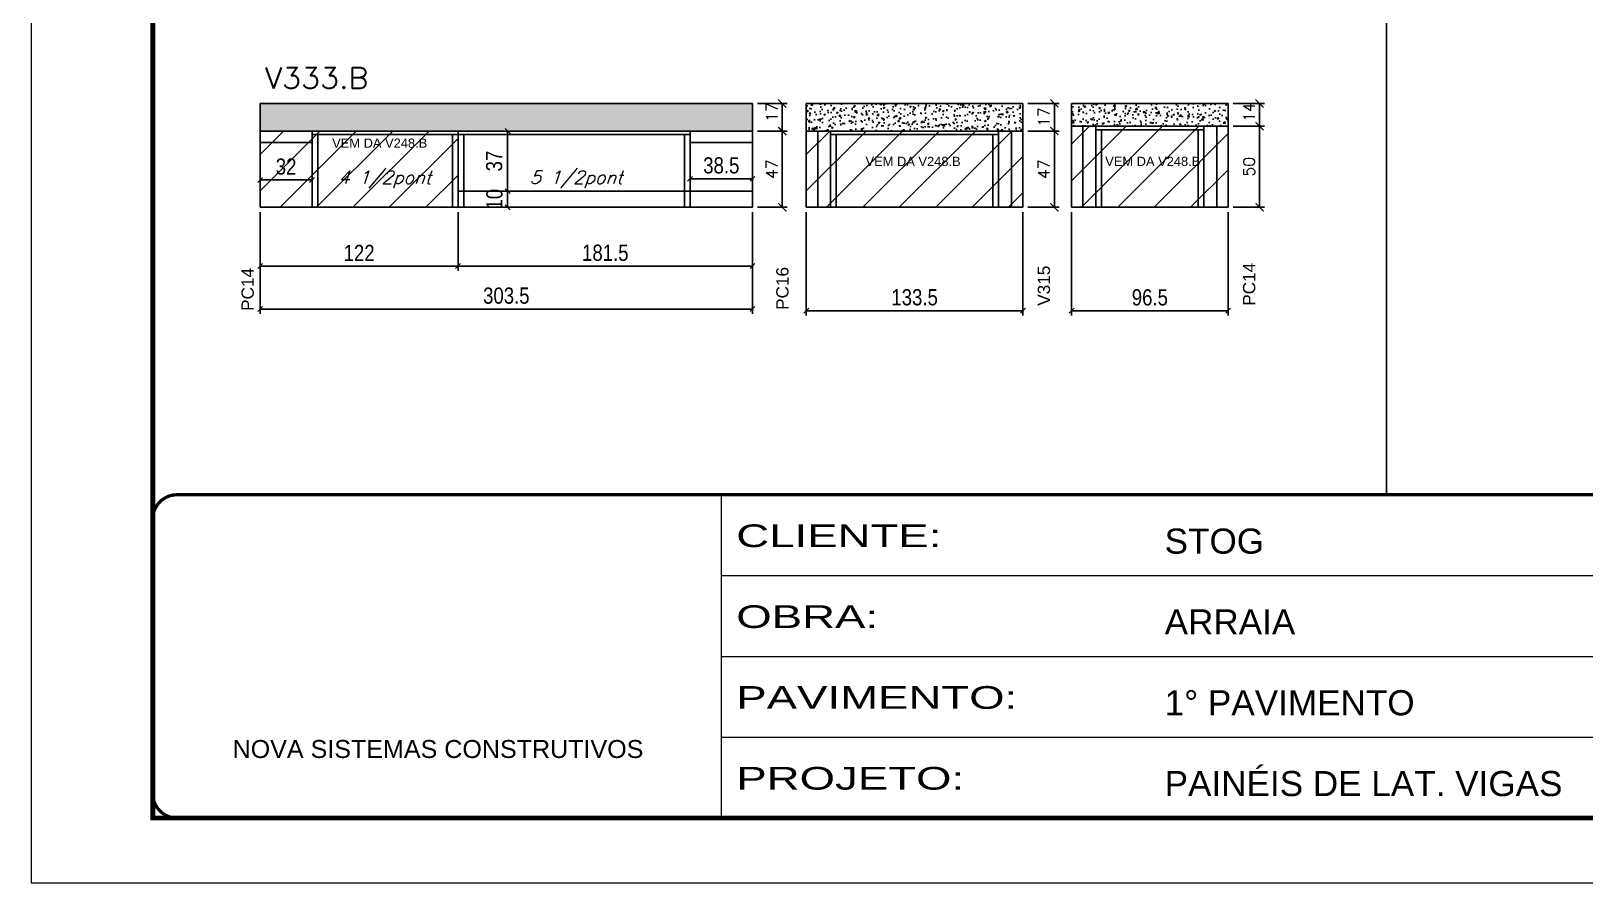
# Model space of a CAD drawing. Extents: x -3394 to 16474, y -5031 to 14397.
# Drawn here: x 5857 to 6815, y 712 to 1237 of the extents above; entities that cross this region are included whole.
import ezdxf

# ---------------------------------------------------------------- set-up
doc = ezdxf.new("R2010")
doc.units = 0
doc.linetypes.add('CONTINUO', pattern=[0])
doc.linetypes.add('DASHED', pattern=[0.75, 0.5, -0.25])
doc.layers.get('0').update_dxf_attribs({"linetype": 'CONTINUOUS'})
doc.layers.get('Defpoints').update_dxf_attribs({"linetype": 'CONTINUOUS'})
for name, color, linetype in [('COTA', 241, 'CONTINUOUS'), ('NOMENCLATURA', 7, 'CONTINUOUS'), ('Painéis', 200, 'CONTINUOUS'), ('SARR_2.2x7', 40, 'CONTINUOUS'), ('SARR_3.5x7', 81, 'CONTINUOUS'), ('texto', 7, 'CONTINUOUS')]:
    doc.layers.add(name, color=color, linetype=linetype)
for name, color, linetype, lineweight in [('Folhas', 255, 'CONTINUOUS', 9), ('REAPROVEITAMENTO', 251, 'CONTINUOUS', 9), ('SARRAFO DE PRESSAO', 251, 'DASHED', 9), ('Texto Seção', 7, 'CONTINUOUS', 15)]:
    doc.layers.add(name, color=color, linetype=linetype, lineweight=lineweight)
doc.styles.add('ARIAL', font='arial.ttf')
doc.styles.add('COTA TECNICA', font='techl___.ttf', dxfattribs={"height": 10})
doc.styles.add('REGUA-120', font='ROMANS.shx', dxfattribs={"height": 15})
doc.styles.add('ROMANS', font='romans.shx')
doc.styles.add('Tecnologia', font='')
doc.styles.get('Tecnologia').set_extended_font_data('Forgotten Futurist')
doc.dimstyles.new('Cota Paínel', dxfattribs={"dimtxt": 7, "dimasz": 5, "dimexe": 3, "dimexo": 3, "dimgap": 3, "dimtad": 1, "dimdec": 1, "dimzin": 12, "dimdsep": 46, "dimtxsty": 'ROMANS', "dimblk": 'ARCHTICK', "dimcen": 0, "dimclrd": 4, "dimclre": 4, "dimclrt": 1, "dimadec": 1, "dimazin": 3, "dimtfac": 1, "dimtdec": 1, "dimtmove": 0, "dimatfit": 3, "dimldrblk": 'OBLIQUE', "dimfxl": 1, "dimtolj": 1, "dimtzin": 12, "dimarcsym": 0})
doc.dimstyles.new('PAINEL', dxfattribs={"dimtxt": 10, "dimasz": 3, "dimexe": 3, "dimexo": 3, "dimgap": 3, "dimtad": 1, "dimdec": 1, "dimzin": 12, "dimdsep": 46, "dimtxsty": 'COTA TECNICA', "dimblk1": 'OBLIQUE', "dimblk2": 'OBLIQUE', "dimsah": 1, "dimcen": 0.9, "dimclrd": 4, "dimclre": 4, "dimclrt": 240, "dimadec": 1, "dimazin": 3, "dimtfac": 1, "dimtdec": 1, "dimtmove": 0, "dimatfit": 3, "dimfxl": 1, "dimtolj": 1, "dimtzin": 12, "dimarcsym": 0})
pattern_1 = [(50, (5857.208, -4862.023), (9.109233, -0.796954), [0.9525, -10.4775]), (355, (5857.208, -4862.023), (-1.762171, 9.552842), [0.762, -8.382029]), (100.45144, (5857.967, -4862.09), (7.347062, 8.755888), [0.8095, -8.904512]), (46.1842, (5857.208, -4859.483), (13.553952, -2.102116), [1.42875, -15.71625]), (96.63556, (5858.338, -4859.658), (11.870207, 12.371306), [1.21425, -13.35678]), (351.18415, (5857.208, -4859.483), (11.870207, 12.371306), [1.142998, -12.572987]), (21, (5858.478, -4860.118), (7.58072, -5.11326), [0.9525, -10.4775]), (326, (5858.478, -4860.118), (3.090101, 9.209398), [0.762, -8.382]), (71.45144, (5859.11, -4860.544), (10.670821, 4.096138), [0.8095, -8.904497]), (37.5, (5857.208, -4862.0232), (0.1544302, 4.227752), [0, -8.2804, 0, -8.509, 0, -8.41375]), (7.5, (5857.208, -4862.023), (3.340983, 5.0090287), [0, -4.8514, 0, -8.0899, 0, -3.20675]), (327.5, (5854.376, -4862.0232), (6.7795298, -0.2864372), [0, -3.175, 0, -9.906, 0, -13.1445]), (317.5, (5853.106, -4862.023), (7.406459, 1.2713246), [0, -4.1275, 0, -6.5786, 0, -9.3345])]
pattern_2 = [(45, (5857.208, -4862.023), (-11.22532, 11.22532), [])]

# ---------------------------------------------------------------- blocks, each defined once
blk = doc.blocks.new('9999999999')
at = {"color": 30, "linetype": 'CONTINUO'}
for p, q in [((98564.56, 34230.21), (98564.56, 34429.45)), ((98564.56, 34379.64), (99583.98, 34379.64)), ((98564.56, 34329.83), (99487.98, 34329.83)), ((98564.56, 34280.02), (99487.98, 34280.02))]:
    blk.add_line(p, q, dxfattribs=at)
at = {"color": 30, "linetype": 'CONTINUO', "const_width": 2}
blk.add_lwpolyline([(99583.98, 34230.21), (99583.98, 34414.45, 0.414214), (99568.98, 34429.45), (98228.98, 34429.45, 0.414214), (98213.98, 34414.45), (98213.98, 34245.21, 0.414214), (98228.98, 34230.21), (99583.98, 34230.21)], format="xyb", dxfattribs=at)
at = {"layer": 'Folhas'}
blk.add_lwpolyline([(98138.98, 34190.21), (99623.98, 34190.21), (99623.98, 35240.21), (98138.98, 35240.21)], close=True, dxfattribs=at)
at = {"layer": 'Folhas', "color": 30, "const_width": 3}
blk.add_lwpolyline([(98213.98, 34230.21), (99583.98, 34230.21), (99583.98, 35200.21), (98213.98, 35200.21)], close=True, dxfattribs=at)
at = {"color": 7, "linetype": 'Continuous', "ltscale": 5, "style": 'ARIAL'}
for s, height, p in [('STOG', 15.483, (98837.68, 34393.13)), ('ARRAIA', 15.483, (98837.68, 34343.32)), ('1° PAVIMENTO', 15.4829, (98837.68, 34293.51)), ('NOVA SISTEMAS CONSTRUTIVOS', 11.0592, (98263.19, 34267.21)), ('PAINÉIS DE LAT. VIGAS', 15.4829, (98837.68, 34243.7))]:
    blk.add_text(s, height=height, dxfattribs=at).set_placement(p)
at = {"layer": 'Folhas', "color": 7, "style": 'Tecnologia', "width": 1.5}
for s, p in [('CLIENTE:', (98573.65, 34397.17)), ('OBRA:', (98573.65, 34347.31)), ('PAVIMENTO:', (98573.65, 34297.5)), ('PROJETO:', (98573.65, 34247.69))]:
    blk.add_text(s, height=14, dxfattribs=at).set_placement(p)
blk = doc.blocks.new('_Oblique')
at = {"color": 0, "linetype": 'ByBlock', "lineweight": -2}
blk.add_line((-0.5, -0.5), (0.5, 0.5), dxfattribs=at)
blk = doc.blocks.new('*D1485')
at = {"layer": 'COTA', "color": 4, "linetype": 'ByBlock', "lineweight": -2, "transparency": 16777216}
for p, q in [((5998.39, 1125.6), (5998.39, 1089.42)), ((6120.39, 1125.6), (6120.39, 1089.42)), ((5998.39, 1092.42), (6120.39, 1092.42))]:
    blk.add_line(p, q, dxfattribs=at)
at = {"layer": 'Defpoints', "color": 0, "linetype": 'ByBlock', "transparency": 16777216}
for p in [(5998.39, 1128.6), (6120.39, 1128.6), (6120.39, 1092.42)]:
    blk.add_point(p, dxfattribs=at)
at = {"layer": 'COTA', "color": 4, "linetype": 'ByBlock', "lineweight": -2, "transparency": 16777216, "xscale": 3, "yscale": 3, "zscale": 3, "rotation": 180}
blk.add_blockref('_Oblique', (5998.39, 1092.42), dxfattribs=at)
at = {"layer": 'COTA', "color": 4, "linetype": 'ByBlock', "lineweight": -2, "transparency": 16777216, "xscale": 3, "yscale": 3, "zscale": 3}
blk.add_blockref('_Oblique', (6120.39, 1092.42), dxfattribs=at)
at = {"layer": 'COTA', "color": 240, "linetype": 'ByBlock', "transparency": 16777216, "insert": (6059.39, 1100.47), "char_height": 10, "attachment_point": 5, "style": 'COTA TECNICA'}
blk.add_mtext('\\A1;122', dxfattribs=at)
blk = doc.blocks.new('*D1486')
at = {"layer": 'COTA', "color": 4, "linetype": 'ByBlock', "lineweight": -2, "transparency": 16777216}
for p, q in [((6120.39, 1125.6), (6120.39, 1089.42)), ((6301.89, 1125.6), (6301.89, 1089.42)), ((6120.39, 1092.42), (6301.89, 1092.42))]:
    blk.add_line(p, q, dxfattribs=at)
at = {"layer": 'Defpoints', "color": 0, "linetype": 'ByBlock', "transparency": 16777216}
for p in [(6120.39, 1128.6), (6301.89, 1128.6), (6301.89, 1092.42)]:
    blk.add_point(p, dxfattribs=at)
at = {"layer": 'COTA', "color": 4, "linetype": 'ByBlock', "lineweight": -2, "transparency": 16777216, "xscale": 3, "yscale": 3, "zscale": 3, "rotation": 180}
blk.add_blockref('_Oblique', (6120.39, 1092.42), dxfattribs=at)
at = {"layer": 'COTA', "color": 4, "linetype": 'ByBlock', "lineweight": -2, "transparency": 16777216, "xscale": 3, "yscale": 3, "zscale": 3}
blk.add_blockref('_Oblique', (6301.89, 1092.42), dxfattribs=at)
at = {"layer": 'COTA', "color": 240, "linetype": 'ByBlock', "transparency": 16777216, "insert": (6211.14, 1100.55), "char_height": 10, "attachment_point": 5, "style": 'COTA TECNICA'}
blk.add_mtext('\\A1;181.5', dxfattribs=at)
blk = doc.blocks.new('*D1552')
at = {"layer": 'COTA', "color": 4, "linetype": 'ByBlock', "lineweight": -2, "transparency": 16777216}
for p, q in [((5998.39, 1125.6), (5998.39, 1062.92)), ((6301.89, 1125.6), (6301.89, 1062.92)), ((5998.39, 1065.92), (6301.89, 1065.92))]:
    blk.add_line(p, q, dxfattribs=at)
at = {"layer": 'Defpoints', "color": 0, "linetype": 'ByBlock', "transparency": 16777216}
for p in [(5998.39, 1128.6), (6301.89, 1128.6), (6301.89, 1065.92)]:
    blk.add_point(p, dxfattribs=at)
at = {"layer": 'COTA', "color": 4, "linetype": 'ByBlock', "lineweight": -2, "transparency": 16777216, "xscale": 3, "yscale": 3, "zscale": 3, "rotation": 180}
blk.add_blockref('_Oblique', (5998.39, 1065.92), dxfattribs=at)
at = {"layer": 'COTA', "color": 4, "linetype": 'ByBlock', "lineweight": -2, "transparency": 16777216, "xscale": 3, "yscale": 3, "zscale": 3}
blk.add_blockref('_Oblique', (6301.89, 1065.92), dxfattribs=at)
at = {"layer": 'COTA', "color": 240, "linetype": 'ByBlock', "transparency": 16777216, "insert": (6150.14, 1074.13), "char_height": 10, "attachment_point": 5, "style": 'COTA TECNICA'}
blk.add_mtext('\\A1;303.5', dxfattribs=at)
blk = doc.blocks.new('_ArchTick')
at = {"color": 0, "linetype": 'ByBlock', "const_width": 0.15}
blk.add_lwpolyline([(-0.5, -0.5), (0.5, 0.5)], dxfattribs=at)
blk = doc.blocks.new('*D1487')
at = {"layer": 'COTA', "color": 4, "lineweight": -2, "transparency": 16777216}
for p, q in [((6304.89, 1175.6), (6323.21, 1175.6)), ((6320.21, 1128.6), (6320.21, 1175.6)), ((6304.89, 1128.6), (6323.21, 1128.6))]:
    blk.add_line(p, q, dxfattribs=at)
at = {"layer": 'Defpoints', "color": 0, "transparency": 16777216}
for p in [(6301.89, 1175.6), (6320.21, 1175.6), (6301.89, 1128.6)]:
    blk.add_point(p, dxfattribs=at)
at = {"layer": 'COTA', "color": 4, "lineweight": -2, "transparency": 16777216, "xscale": 5, "yscale": 5, "zscale": 5}
for p, rotation in [((6320.21, 1175.6), 90), ((6320.21, 1128.6), 270)]:
    blk.add_blockref('_ArchTick', p, dxfattribs=dict(at, rotation=rotation))
at = {"layer": 'COTA', "color": 1, "transparency": 16777216, "insert": (6313.71, 1152.1), "char_height": 7, "attachment_point": 5, "rotation": 90, "style": 'ROMANS'}
blk.add_mtext('\\A1;47', dxfattribs=at)
blk = doc.blocks.new('*D1488')
at = {"layer": 'COTA', "color": 4, "linetype": 'Continuous', "lineweight": -2, "transparency": 16777216}
for p, q in [((6304.89, 1192.6), (6323.21, 1192.6)), ((6320.21, 1175.6), (6320.21, 1192.6))]:
    blk.add_line(p, q, dxfattribs=at)
at = {"layer": 'COTA', "color": 4, "lineweight": -2, "transparency": 16777216}
blk.add_line((6304.89, 1175.6), (6323.21, 1175.6), dxfattribs=at)
at = {"layer": 'Defpoints', "color": 0, "linetype": 'Continuous', "transparency": 16777216}
for p in [(6301.89, 1192.6), (6320.21, 1192.6), (6301.89, 1175.6)]:
    blk.add_point(p, dxfattribs=at)
at = {"layer": 'COTA', "color": 4, "linetype": 'Continuous', "lineweight": -2, "transparency": 16777216, "xscale": 5, "yscale": 5, "zscale": 5}
for p, rotation in [((6320.21, 1192.6), 90), ((6320.21, 1175.6), 270)]:
    blk.add_blockref('_ArchTick', p, dxfattribs=dict(at, rotation=rotation))
at = {"layer": 'COTA', "color": 1, "linetype": 'Continuous', "transparency": 16777216, "insert": (6313.71, 1187.29), "char_height": 7, "attachment_point": 5, "rotation": 90, "style": 'ROMANS'}
blk.add_mtext('\\A1;17', dxfattribs=at)
blk = doc.blocks.new('*D1553')
at = {"layer": 'COTA', "color": 4, "lineweight": -2, "transparency": 16777216}
for p, q in [((6263.39, 1165.6), (6263.39, 1143.16)), ((6301.89, 1165.6), (6301.89, 1143.16)), ((6301.89, 1146.16), (6263.39, 1146.16))]:
    blk.add_line(p, q, dxfattribs=at)
at = {"layer": 'Defpoints', "color": 0, "transparency": 16777216}
for p in [(6263.39, 1168.6), (6301.89, 1168.6), (6263.39, 1146.16)]:
    blk.add_point(p, dxfattribs=at)
at = {"layer": 'COTA', "color": 4, "lineweight": -2, "transparency": 16777216, "xscale": 3, "yscale": 3, "zscale": 3, "rotation": 180}
blk.add_blockref('_Oblique', (6263.39, 1146.16), dxfattribs=at)
at = {"layer": 'COTA', "color": 4, "lineweight": -2, "transparency": 16777216, "xscale": 3, "yscale": 3, "zscale": 3}
blk.add_blockref('_Oblique', (6301.89, 1146.16), dxfattribs=at)
at = {"layer": 'COTA', "color": 240, "transparency": 16777216, "insert": (6282.64, 1154.4), "char_height": 10, "attachment_point": 5, "style": 'COTA TECNICA'}
blk.add_mtext('\\A1;38.5', dxfattribs=at)
blk = doc.blocks.new('*D1554')
at = {"layer": 'COTA', "color": 4, "lineweight": -2, "transparency": 16777216}
for p, q in [((5998.39, 1165.6), (5998.39, 1142.47)), ((6030.39, 1165.6), (6030.39, 1142.47)), ((6030.39, 1145.47), (5998.39, 1145.47))]:
    blk.add_line(p, q, dxfattribs=at)
at = {"layer": 'Defpoints', "color": 0, "transparency": 16777216}
for p in [(5998.39, 1168.6), (6030.39, 1168.6), (5998.39, 1145.47)]:
    blk.add_point(p, dxfattribs=at)
at = {"layer": 'COTA', "color": 4, "lineweight": -2, "transparency": 16777216, "xscale": 3, "yscale": 3, "zscale": 3, "rotation": 180}
blk.add_blockref('_Oblique', (5998.39, 1145.47), dxfattribs=at)
at = {"layer": 'COTA', "color": 4, "lineweight": -2, "transparency": 16777216, "xscale": 3, "yscale": 3, "zscale": 3}
blk.add_blockref('_Oblique', (6030.39, 1145.47), dxfattribs=at)
at = {"layer": 'COTA', "color": 240, "transparency": 16777216, "insert": (6014.39, 1153.69), "char_height": 10, "attachment_point": 5, "style": 'COTA TECNICA'}
blk.add_mtext('\\A1;32', dxfattribs=at)
blk = doc.blocks.new('*D1555')
at = {"layer": 'COTA', "color": 4, "linetype": 'ByBlock', "lineweight": -2, "transparency": 16777216}
for p, q in [((6335.04, 1125.6), (6335.04, 1061.9)), ((6468.54, 1125.6), (6468.54, 1061.9)), ((6335.04, 1064.9), (6468.54, 1064.9))]:
    blk.add_line(p, q, dxfattribs=at)
at = {"layer": 'Defpoints', "color": 0, "linetype": 'ByBlock', "transparency": 16777216}
for p in [(6335.04, 1128.6), (6468.54, 1128.6), (6468.54, 1064.9)]:
    blk.add_point(p, dxfattribs=at)
at = {"layer": 'COTA', "color": 4, "linetype": 'ByBlock', "lineweight": -2, "transparency": 16777216, "xscale": 3, "yscale": 3, "zscale": 3, "rotation": 180}
blk.add_blockref('_Oblique', (6335.04, 1064.9), dxfattribs=at)
at = {"layer": 'COTA', "color": 4, "linetype": 'ByBlock', "lineweight": -2, "transparency": 16777216, "xscale": 3, "yscale": 3, "zscale": 3}
blk.add_blockref('_Oblique', (6468.54, 1064.9), dxfattribs=at)
at = {"layer": 'COTA', "color": 240, "linetype": 'ByBlock', "transparency": 16777216, "insert": (6401.79, 1073.12), "char_height": 10, "attachment_point": 5, "style": 'COTA TECNICA'}
blk.add_mtext('\\A1;133.5', dxfattribs=at)
blk = doc.blocks.new('*D1489')
at = {"layer": 'COTA', "color": 4, "lineweight": -2, "transparency": 16777216}
for p, q in [((6471.54, 1175.6), (6490.93, 1175.6)), ((6487.93, 1128.6), (6487.93, 1175.6)), ((6471.54, 1128.6), (6490.93, 1128.6))]:
    blk.add_line(p, q, dxfattribs=at)
at = {"layer": 'Defpoints', "color": 0, "transparency": 16777216}
for p in [(6468.54, 1175.6), (6487.93, 1175.6), (6468.54, 1128.6)]:
    blk.add_point(p, dxfattribs=at)
at = {"layer": 'COTA', "color": 4, "lineweight": -2, "transparency": 16777216, "xscale": 5, "yscale": 5, "zscale": 5}
for p, rotation in [((6487.93, 1175.6), 90), ((6487.93, 1128.6), 270)]:
    blk.add_blockref('_ArchTick', p, dxfattribs=dict(at, rotation=rotation))
at = {"layer": 'COTA', "color": 1, "transparency": 16777216, "insert": (6481.43, 1152.1), "char_height": 7, "attachment_point": 5, "rotation": 90, "style": 'ROMANS'}
blk.add_mtext('\\A1;47', dxfattribs=at)
blk = doc.blocks.new('*D1490')
at = {"layer": 'COTA', "color": 4, "linetype": 'Continuous', "lineweight": -2, "transparency": 16777216}
for p, q in [((6471.54, 1192.6), (6490.93, 1192.6)), ((6487.93, 1175.6), (6487.93, 1192.6))]:
    blk.add_line(p, q, dxfattribs=at)
at = {"layer": 'COTA', "color": 4, "lineweight": -2, "transparency": 16777216}
blk.add_line((6471.54, 1175.6), (6490.93, 1175.6), dxfattribs=at)
at = {"layer": 'Defpoints', "color": 0, "linetype": 'Continuous', "transparency": 16777216}
for p in [(6468.54, 1192.6), (6487.93, 1192.6), (6468.54, 1175.6)]:
    blk.add_point(p, dxfattribs=at)
at = {"layer": 'COTA', "color": 4, "linetype": 'Continuous', "lineweight": -2, "transparency": 16777216, "xscale": 5, "yscale": 5, "zscale": 5}
for p, rotation in [((6487.93, 1192.6), 90), ((6487.93, 1175.6), 270)]:
    blk.add_blockref('_ArchTick', p, dxfattribs=dict(at, rotation=rotation))
at = {"layer": 'COTA', "color": 1, "linetype": 'Continuous', "transparency": 16777216, "insert": (6481.43, 1184.29), "char_height": 7, "attachment_point": 5, "rotation": 90, "style": 'ROMANS'}
blk.add_mtext('\\A1;17', dxfattribs=at)
blk = doc.blocks.new('*D1611')
at = {"layer": 'COTA', "color": 4, "linetype": 'ByBlock', "lineweight": -2, "transparency": 16777216}
for p, q in [((6498.54, 1125.6), (6498.54, 1061.9)), ((6595.04, 1125.6), (6595.04, 1061.9)), ((6498.54, 1064.9), (6595.04, 1064.9))]:
    blk.add_line(p, q, dxfattribs=at)
at = {"layer": 'Defpoints', "color": 0, "linetype": 'ByBlock', "transparency": 16777216}
for p in [(6498.54, 1128.6), (6595.04, 1128.6), (6595.04, 1064.9)]:
    blk.add_point(p, dxfattribs=at)
at = {"layer": 'COTA', "color": 4, "linetype": 'ByBlock', "lineweight": -2, "transparency": 16777216, "xscale": 3, "yscale": 3, "zscale": 3, "rotation": 180}
blk.add_blockref('_Oblique', (6498.54, 1064.9), dxfattribs=at)
at = {"layer": 'COTA', "color": 4, "linetype": 'ByBlock', "lineweight": -2, "transparency": 16777216, "xscale": 3, "yscale": 3, "zscale": 3}
blk.add_blockref('_Oblique', (6595.04, 1064.9), dxfattribs=at)
at = {"layer": 'COTA', "color": 240, "linetype": 'ByBlock', "transparency": 16777216, "insert": (6546.79, 1073.04), "char_height": 10, "attachment_point": 5, "style": 'COTA TECNICA'}
blk.add_mtext('\\A1;96.5', dxfattribs=at)
blk = doc.blocks.new('*D1532')
at = {"layer": 'COTA', "color": 4, "lineweight": -2, "transparency": 16777216}
for p, q in [((6598.04, 1178.6), (6617.44, 1178.6)), ((6614.44, 1128.6), (6614.44, 1178.6)), ((6598.04, 1128.6), (6617.44, 1128.6))]:
    blk.add_line(p, q, dxfattribs=at)
at = {"layer": 'Defpoints', "color": 0, "transparency": 16777216}
for p in [(6595.04, 1178.6), (6614.44, 1178.6), (6595.04, 1128.6)]:
    blk.add_point(p, dxfattribs=at)
at = {"layer": 'COTA', "color": 4, "lineweight": -2, "transparency": 16777216, "xscale": 5, "yscale": 5, "zscale": 5}
for p, rotation in [((6614.44, 1178.6), 90), ((6614.44, 1128.6), 270)]:
    blk.add_blockref('_ArchTick', p, dxfattribs=dict(at, rotation=rotation))
at = {"layer": 'COTA', "color": 1, "transparency": 16777216, "insert": (6607.94, 1153.6), "char_height": 7, "attachment_point": 5, "rotation": 90, "style": 'ROMANS'}
blk.add_mtext('\\A1;50', dxfattribs=at)
blk = doc.blocks.new('*D1533')
at = {"layer": 'COTA', "color": 4, "linetype": 'Continuous', "lineweight": -2, "transparency": 16777216}
for p, q in [((6598.04, 1192.6), (6617.44, 1192.6)), ((6614.44, 1178.6), (6614.44, 1192.6))]:
    blk.add_line(p, q, dxfattribs=at)
at = {"layer": 'COTA', "color": 4, "lineweight": -2, "transparency": 16777216}
blk.add_line((6598.04, 1178.6), (6617.44, 1178.6), dxfattribs=at)
at = {"layer": 'Defpoints', "color": 0, "linetype": 'Continuous', "transparency": 16777216}
for p in [(6595.04, 1192.6), (6614.44, 1192.6), (6595.04, 1178.6)]:
    blk.add_point(p, dxfattribs=at)
at = {"layer": 'COTA', "color": 4, "linetype": 'Continuous', "lineweight": -2, "transparency": 16777216, "xscale": 5, "yscale": 5, "zscale": 5}
for p, rotation in [((6614.44, 1192.6), 90), ((6614.44, 1178.6), 270)]:
    blk.add_blockref('_ArchTick', p, dxfattribs=dict(at, rotation=rotation))
at = {"layer": 'COTA', "color": 1, "linetype": 'Continuous', "transparency": 16777216, "insert": (6607.94, 1187.29), "char_height": 7, "attachment_point": 5, "rotation": 90, "style": 'ROMANS'}
blk.add_mtext('\\A1;14', dxfattribs=at)
blk = doc.blocks.new('*D1612')
at = {"layer": 'COTA', "color": 4, "lineweight": -2, "transparency": 16777216}
for p, q in [((6126.89, 1138.6), (6153.93, 1138.6)), ((6150.93, 1128.6), (6150.93, 1138.6)), ((6123.39, 1128.6), (6153.93, 1128.6))]:
    blk.add_line(p, q, dxfattribs=at)
at = {"layer": 'Defpoints', "color": 0, "transparency": 16777216}
for p in [(6123.89, 1138.6), (6150.93, 1138.6), (6120.39, 1128.6)]:
    blk.add_point(p, dxfattribs=at)
at = {"layer": 'COTA', "color": 4, "lineweight": -2, "transparency": 16777216, "xscale": 3, "yscale": 3, "zscale": 3}
for p, rotation in [((6150.93, 1138.6), 90), ((6150.93, 1128.6), 270)]:
    blk.add_blockref('_Oblique', p, dxfattribs=dict(at, rotation=rotation))
at = {"layer": 'COTA', "color": 240, "transparency": 16777216, "insert": (6142.83, 1133.6), "char_height": 10, "attachment_point": 5, "rotation": 90, "style": 'COTA TECNICA'}
blk.add_mtext('\\A1;10', dxfattribs=at)
blk = doc.blocks.new('*D1613')
at = {"layer": 'COTA', "color": 4, "lineweight": -2, "transparency": 16777216}
for p, q in [((6123.39, 1175.6), (6153.93, 1175.6)), ((6150.93, 1138.6), (6150.93, 1175.6)), ((6126.89, 1138.6), (6153.93, 1138.6))]:
    blk.add_line(p, q, dxfattribs=at)
at = {"layer": 'Defpoints', "color": 0, "transparency": 16777216}
for p in [(6120.39, 1175.6), (6150.93, 1175.6), (6123.89, 1138.6)]:
    blk.add_point(p, dxfattribs=at)
at = {"layer": 'COTA', "color": 4, "lineweight": -2, "transparency": 16777216, "xscale": 3, "yscale": 3, "zscale": 3}
for p, rotation in [((6150.93, 1175.6), 90), ((6150.93, 1138.6), 270)]:
    blk.add_blockref('_Oblique', p, dxfattribs=dict(at, rotation=rotation))
at = {"layer": 'COTA', "color": 240, "transparency": 16777216, "insert": (6142.71, 1157.1), "char_height": 10, "attachment_point": 5, "rotation": 90, "style": 'COTA TECNICA'}
blk.add_mtext('\\A1;37', dxfattribs=at)

msp = doc.modelspace()

# ---------------------------------------------------------------- hatches: boundary and pattern name
at = {"layer": 'COTA', "linetype": 'Continuous'}
h = msp.add_hatch(dxfattribs=at)
h.set_pattern_fill('AR-CONC', color=256, scale=0.05)
h.set_pattern_definition(pattern_1)
h.paths.add_polyline_path([(5998.39, 1192.6), (5998.39, 1175.6), (6301.89, 1175.6), (6301.89, 1192.6)])
h = msp.add_hatch(dxfattribs=at)
h.set_pattern_fill('AR-CONC', color=256, scale=0.05)
h.set_pattern_definition(pattern_1)
h.paths.add_polyline_path([(6468.54, 1175.6), (6468.54, 1192.6), (6335.04, 1192.6), (6335.04, 1175.6)])
h = msp.add_hatch(dxfattribs=at)
h.set_pattern_fill('AR-CONC', color=256, scale=0.05)
h.set_pattern_definition(pattern_1)
h.paths.add_polyline_path([(6498.54, 1192.6), (6498.54, 1178.6), (6595.04, 1178.6), (6595.04, 1192.6)])
at = {"layer": 'REAPROVEITAMENTO'}
h = msp.add_hatch(dxfattribs=at)
h.set_pattern_fill('ANSI31', color=256, scale=5)
h.set_pattern_definition(pattern_2)
h.paths.add_polyline_path([(6595.04, 1128.6), (6595.04, 1178.6), (6498.54, 1178.6), (6498.54, 1128.6)])
h = msp.add_hatch(dxfattribs=at)
h.set_pattern_fill('ANSI31', color=256, scale=5)
h.set_pattern_definition(pattern_2)
h.paths.add_polyline_path([(5998.39, 1175.6), (5998.39, 1128.6), (6120.39, 1128.6), (6120.39, 1175.6)])
h = msp.add_hatch(dxfattribs=at)
h.set_pattern_fill('ANSI31', color=256, scale=5)
h.set_pattern_definition(pattern_2)
h.paths.add_polyline_path([(6468.54, 1175.6), (6335.04, 1175.6), (6335.04, 1128.6), (6468.54, 1128.6)])

# ---------------------------------------------------------------- linework, layer by layer
at = {"layer": 'COTA', "linetype": 'Continuous'}
for p, q in [((6692.56, 951.47), (6692.56, 1722.23)), ((6301.89, 1175.6), (6301.89, 1192.6)), ((6335.04, 1175.6), (6335.04, 1192.6)), ((6468.54, 1175.6), (6468.54, 1192.6)), ((6498.54, 1178.6), (6498.54, 1192.6)), ((6595.04, 1178.6), (6595.04, 1192.6))]:
    msp.add_line(p, q, dxfattribs=at)
at = {"layer": 'COTA', "linetype": 'ByBlock'}
for p, q in [((5998.39, 1192.6), (6301.89, 1192.6)), ((5998.39, 1175.6), (5998.39, 1192.6)), ((6335.04, 1192.6), (6468.54, 1192.6)), ((6498.54, 1192.6), (6595.04, 1192.6))]:
    msp.add_line(p, q, dxfattribs=at)
at = {"layer": 'Painéis', "linetype": 'ByBlock'}
for p, q in [((6498.54, 1178.6), (6595.04, 1178.6)), ((6498.54, 1128.6), (6498.54, 1178.6)), ((6595.04, 1128.6), (6595.04, 1178.6)), ((5998.39, 1175.6), (6301.89, 1175.6)), ((5998.39, 1128.6), (5998.39, 1175.6)), ((6120.39, 1128.6), (6120.39, 1175.6)), ((6301.89, 1128.6), (6301.89, 1175.6)), ((6335.04, 1175.6), (6468.54, 1175.6)), ((6335.04, 1128.6), (6335.04, 1175.6)), ((6468.54, 1128.6), (6468.54, 1175.6)), ((6120.39, 1138.6), (6301.89, 1138.6)), ((5998.39, 1128.6), (6301.89, 1128.6)), ((6335.04, 1128.6), (6468.54, 1128.6)), ((6498.54, 1128.6), (6595.04, 1128.6))]:
    msp.add_line(p, q, dxfattribs=at)
at = {"layer": 'SARR_2.2x7', "linetype": 'Continuous'}
for p, q in [((6505.54, 1128.6), (6505.54, 1178.6)), ((6588.04, 1128.6), (6588.04, 1178.6)), ((5998.39, 1168.6), (6030.39, 1168.6)), ((6030.39, 1173.4), (6120.39, 1173.4)), ((6120.39, 1173.4), (6263.39, 1173.4)), ((6263.39, 1168.6), (6301.89, 1168.6)), ((6342.04, 1128.6), (6342.04, 1175.6)), ((6350.04, 1173.4), (6396.04, 1173.4)), ((6396.04, 1173.4), (6453.54, 1173.4)), ((6461.54, 1128.6), (6461.54, 1175.6)), ((6513.54, 1176.4), (6580.04, 1176.4))]:
    msp.add_line(p, q, dxfattribs=at)
at = {"layer": 'SARR_3.5x7'}
for p, q in [((6513.54, 1178.6), (6513.54, 1128.6)), ((6580.04, 1178.6), (6580.04, 1128.6)), ((6030.39, 1175.6), (6030.39, 1128.6)), ((6033.89, 1173.4), (6033.89, 1128.6)), ((6116.89, 1173.4), (6116.89, 1128.6)), ((6120.39, 1173.4), (6120.39, 1128.6)), ((6123.89, 1173.4), (6123.89, 1128.6)), ((6259.89, 1173.4), (6259.89, 1128.6)), ((6263.39, 1175.6), (6263.39, 1128.6)), ((6350.04, 1175.6), (6350.04, 1128.6)), ((6353.54, 1173.4), (6353.54, 1128.6)), ((6450.04, 1173.4), (6450.04, 1128.6)), ((6453.54, 1175.6), (6453.54, 1128.6)), ((6517.04, 1176.4), (6517.04, 1128.6)), ((6576.54, 1176.4), (6576.54, 1128.6)), ((6030.39, 1128.6), (6033.89, 1128.6)), ((6116.89, 1128.6), (6120.39, 1128.6)), ((6120.39, 1128.6), (6123.89, 1128.6)), ((6259.89, 1128.6), (6263.39, 1128.6)), ((6350.04, 1128.6), (6353.54, 1128.6)), ((6450.04, 1128.6), (6453.54, 1128.6)), ((6513.54, 1128.6), (6517.04, 1128.6)), ((6543.54, 1128.6), (6547.04, 1128.6)), ((6547.04, 1128.6), (6550.54, 1128.6)), ((6576.54, 1128.6), (6580.04, 1128.6))]:
    msp.add_line(p, q, dxfattribs=at)

# ---------------------------------------------------------------- block references
at = {"layer": 'SARRAFO DE PRESSAO', "color": 6, "linetype": 'ByBlock'}
msp.add_blockref('9999999999', (-92281.77, -33477.98), dxfattribs=at)

# ---------------------------------------------------------------- texts
at = {"layer": 'NOMENCLATURA', "linetype": 'Continuous', "style": 'ARIAL'}
for p in [(6042.8, 1165.33), (6371.55, 1154.07), (6519.29, 1154.07)]:
    msp.add_text('VEM DA V248.B', height=5.6753, dxfattribs=at).set_placement(p)
for s, p in [('V315', (6485.25, 1067.94)), ('PC14', (6611.76, 1067.94)), ('PC14', (5994.47, 1064.78)), ('PC16', (6324.07, 1065.39))]:
    msp.add_text(s, height=7.567, rotation=90, dxfattribs=at).set_placement(p)
at = {"layer": 'texto', "color": 2, "char_height": 8, "attachment_point": 5, "style": 'ROMANS'}
for s, insert in [('{\\Q19;\\C256;4 1/2pont}', (6075.15, 1145.82)), ('{\\Q19;\\C256;5 1/2pont}', (6193.15, 1145.82))]:
    msp.add_mtext(s, dxfattribs=dict(at, insert=insert))
at = {"layer": 'Texto Seção', "style": 'REGUA-120', "width": 1.05}
msp.add_text('V333.B', height=13, dxfattribs=at).set_placement((6001.39, 1201.79))

# ---------------------------------------------------------------- dimensions: what is measured, and where the dimension line sits
at = {"layer": 'COTA', "linetype": 'Continuous'}
for base, p1, p2, picture, middle in [((6320.21, 1192.6), (6301.89, 1175.6), (6301.89, 1192.6), '*D1488', (6320.21, 1187.29)), ((6487.93, 1192.6), (6468.54, 1175.6), (6468.54, 1192.6), '*D1490', (6487.93, 1184.29)), ((6614.44, 1192.6), (6595.04, 1178.6), (6595.04, 1192.6), '*D1533', (6614.44, 1187.29))]:
    dim = msp.add_linear_dim(base=base, p1=p1, p2=p2, angle=90, dimstyle='Cota Paínel', dxfattribs=at)
    dim.commit()
    dim.dimension.update_dxf_attribs({"geometry": picture, "text_midpoint": middle, "dimtype": 160})
at = {"layer": 'COTA'}
for base, p1, p2, picture, middle in [((6320.21, 1175.6), (6301.89, 1128.6), (6301.89, 1175.6), '*D1487', (6313.71, 1152.1)), ((6487.93, 1175.6), (6468.54, 1128.6), (6468.54, 1175.6), '*D1489', (6481.43, 1152.1)), ((6614.44, 1178.6), (6595.04, 1128.6), (6595.04, 1178.6), '*D1532', (6607.94, 1153.6))]:
    dim = msp.add_linear_dim(base=base, p1=p1, p2=p2, angle=90, dimstyle='Cota Paínel', dxfattribs=at)
    dim.commit()
    dim.dimension.update_dxf_attribs({"geometry": picture, "text_midpoint": middle})
for base, p1, p2, picture, middle in [((5998.39, 1145.47), (6030.39, 1168.6), (5998.39, 1168.6), '*D1554', (6014.39, 1153.69)), ((6263.39, 1146.16), (6301.89, 1168.6), (6263.39, 1168.6), '*D1553', (6282.64, 1154.4))]:
    dim = msp.add_linear_dim(base=base, p1=p1, p2=p2, dimstyle='PAINEL', dxfattribs=at)
    dim.commit()
    dim.dimension.update_dxf_attribs({"geometry": picture, "text_midpoint": middle})
dim = msp.add_linear_dim(base=(6150.93, 1175.6), p1=(6123.89, 1138.6), p2=(6120.39, 1175.6), angle=90, dimstyle='PAINEL', override={"dimtmove": 1}, dxfattribs=at)
dim.commit()
dim.dimension.update_dxf_attribs({"geometry": '*D1613', "text_midpoint": (6142.71, 1157.1)})
dim = msp.add_linear_dim(base=(6150.93, 1138.6), p1=(6120.39, 1128.6), p2=(6123.89, 1138.6), angle=90, dimstyle='PAINEL', dxfattribs=at)
dim.commit()
dim.dimension.update_dxf_attribs({"geometry": '*D1612', "text_midpoint": (6150.93, 1133.6), "dimtype": 160})
at = {"layer": 'COTA', "linetype": 'ByBlock'}
for base, p1, p2, picture, middle in [((6120.39, 1092.42), (5998.39, 1128.6), (6120.39, 1128.6), '*D1485', (6059.39, 1100.47)), ((6301.89, 1065.92), (5998.39, 1128.6), (6301.89, 1128.6), '*D1552', (6150.14, 1074.13)), ((6468.54, 1064.9), (6335.04, 1128.6), (6468.54, 1128.6), '*D1555', (6401.79, 1073.12)), ((6595.04, 1064.9), (6498.54, 1128.6), (6595.04, 1128.6), '*D1611', (6546.79, 1073.04))]:
    dim = msp.add_linear_dim(base=base, p1=p1, p2=p2, dimstyle='PAINEL', dxfattribs=at)
    dim.commit()
    dim.dimension.update_dxf_attribs({"geometry": picture, "text_midpoint": middle})
dim = msp.add_linear_dim(base=(6301.89, 1092.42), p1=(6120.39, 1128.6), p2=(6301.89, 1128.6), dimstyle='PAINEL', override={"dimtmove": 1}, dxfattribs=at)
dim.commit()
dim.dimension.update_dxf_attribs({"geometry": '*D1486', "text_midpoint": (6211.14, 1100.55)})

doc.saveas('drawing.dxf')
